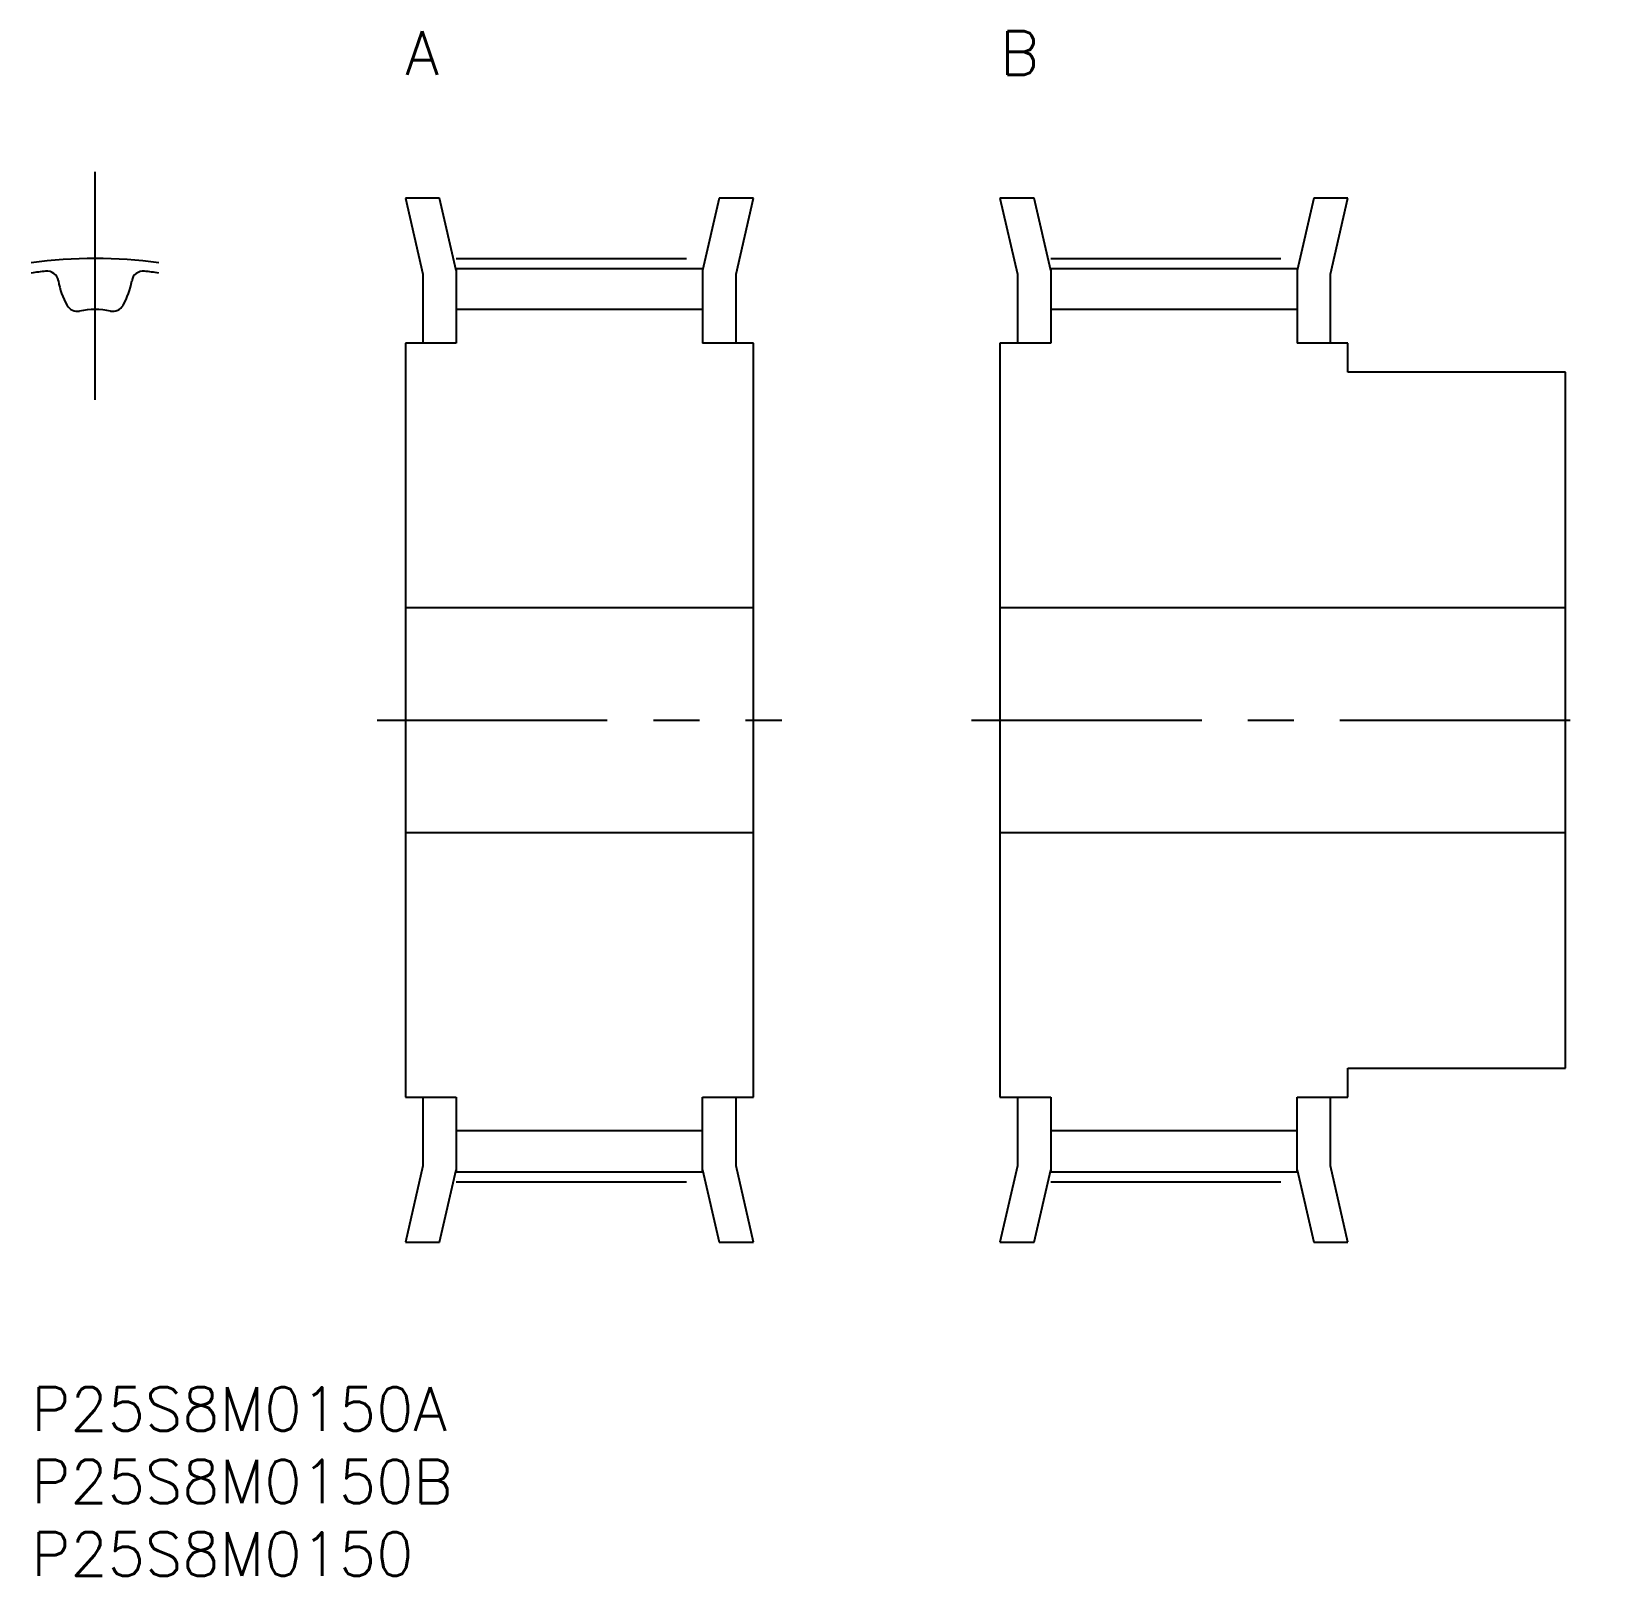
# Model space of a CAD drawing. Extents: x 0 to 108, y -13 to 94.
import ezdxf

# ---------------------------------------------------------------- set-up
doc = ezdxf.new("R2010")
doc.units = 0
doc.header["$LTSCALE"] = 0.5
doc.linetypes.add('CENTER', pattern=[50.8, 31.75, -6.35, 6.35, -6.35])
for name, color, linetype in [('MSM_CENTER', 1, 'CENTER'), ('MSM_CONTINUOUS', 7, 'CONTINUOUS'), ('MSM_PART_NUMBER', 7, 'CONTINUOUS')]:
    doc.layers.add(name, color=color, linetype=linetype)
doc.styles.get("Standard").update_dxf_attribs({"font": 'txt.shx', "height": 3, "bigfont": 'bigfont.shx'})

# ---------------------------------------------------------------- blocks, each defined once
blk = doc.blocks.new('*U31')
at = {"layer": 'MSM_PART_NUMBER'}
blk.add_text('P25S8M0150A', height=3, dxfattribs=at).set_placement((0, -3))
blk = doc.blocks.new('*U32')
at = {"layer": 'MSM_PART_NUMBER'}
blk.add_text('P25S8M0150B', height=3, dxfattribs=at).set_placement((0, -8))
blk = doc.blocks.new('*U33')
at = {"layer": 'MSM_PART_NUMBER'}
blk.add_text('P25S8M0150', height=3, dxfattribs=at).set_placement((0, -13))
blk = doc.blocks.new('*U34')
at = {"layer": 'MSM_PART_NUMBER'}
blk.add_text('A', height=3, dxfattribs=at).set_placement((25.8, 90.5))
blk = doc.blocks.new('*U35')
at = {"layer": 'MSM_PART_NUMBER'}
blk.add_text('B', height=3, dxfattribs=at).set_placement((66.8, 90.5))

msp = doc.modelspace()

# ---------------------------------------------------------------- linework, layer by layer
at = {"layer": 'MSM_CENTER'}
for p, q in [((4.4, 68.09), (4.4, 83.8)), ((29.3, 77.83), (46.3, 77.83)), ((70.3, 77.83), (87.3, 77.83)), ((23.85, 46), (51.75, 46)), ((64.85, 46), (107.75, 46)), ((29.3, 14.17), (46.3, 14.17)), ((70.3, 14.17), (87.3, 14.17))]:
    msp.add_line(p, q, dxfattribs=at)
msp.add_arc((4.4, 46), 31.83, 82.0554, 97.9446, dxfattribs=at)
at = {"layer": 'MSM_CONTINUOUS'}
for p, q in [((28.16, 82), (25.8, 82)), ((25.8, 82), (27, 76.74)), ((29.3, 77), (28.16, 82)), ((47.44, 82), (46.3, 77)), ((49.8, 82), (47.44, 82)), ((48.6, 76.74), (49.8, 82)), ((69.16, 82), (66.8, 82)), ((66.8, 82), (68, 76.74)), ((70.3, 77), (69.16, 82)), ((88.44, 82), (87.3, 77)), ((90.8, 82), (88.44, 82)), ((89.6, 76.74), (90.8, 82)), ((27, 76.74), (27, 72)), ((29.3, 77.14), (29.3, 72)), ((29.3, 77.14), (46.3, 77.14)), ((46.3, 77.14), (46.3, 72)), ((48.6, 72), (48.6, 76.74)), ((68, 76.74), (68, 72)), ((70.3, 77.14), (70.3, 72)), ((70.3, 77.14), (87.3, 77.14)), ((87.3, 77.14), (87.3, 72)), ((89.6, 72), (89.6, 76.74)), ((46.3, 74.32), (29.3, 74.32)), ((87.3, 74.32), (70.3, 74.32)), ((25.8, 72), (25.8, 20)), ((29.3, 72), (25.8, 72)), ((49.8, 72), (46.3, 72)), ((49.8, 20), (49.8, 72)), ((66.8, 72), (66.8, 20)), ((70.3, 72), (66.8, 72)), ((90.8, 72), (87.3, 72)), ((90.8, 70), (90.8, 72)), ((105.8, 70), (90.8, 70)), ((105.8, 22), (105.8, 70)), ((49.8, 53.75), (25.8, 53.75)), ((105.8, 53.75), (66.8, 53.75)), ((25.8, 38.25), (49.8, 38.25)), ((66.8, 38.25), (105.8, 38.25)), ((90.8, 20), (90.8, 22)), ((90.8, 22), (105.8, 22)), ((25.8, 20), (29.3, 20)), ((27, 20), (27, 15.26)), ((29.3, 20), (29.3, 14.86)), ((46.3, 14.86), (46.3, 20)), ((46.3, 20), (49.8, 20)), ((48.6, 15.26), (48.6, 20)), ((66.8, 20), (70.3, 20)), ((68, 20), (68, 15.26)), ((70.3, 20), (70.3, 14.86)), ((87.3, 14.86), (87.3, 20)), ((87.3, 20), (90.8, 20)), ((89.6, 15.26), (89.6, 20)), ((46.3, 17.68), (29.3, 17.68)), ((87.3, 17.68), (70.3, 17.68)), ((27, 15.26), (25.8, 10)), ((49.8, 10), (48.6, 15.26)), ((68, 15.26), (66.8, 10)), ((90.8, 10), (89.6, 15.26)), ((28.16, 10), (29.3, 15)), ((29.3, 14.86), (46.3, 14.86)), ((46.3, 15), (47.44, 10)), ((69.16, 10), (70.3, 15)), ((70.3, 14.86), (87.3, 14.86)), ((87.3, 15), (88.44, 10)), ((25.8, 10), (28.16, 10)), ((47.44, 10), (49.8, 10)), ((66.8, 10), (69.16, 10)), ((88.44, 10), (90.8, 10))]:
    msp.add_line(p, q, dxfattribs=at)
for centre, radius, start, end in [((4.4, 46), 31.14, 96.2795, 98.1205), ((1.08, 76.16), 0.8, 9.4204, 96.2795), ((7.72, 76.16), 0.8, 83.7205, 170.5796), ((4.4, 46), 31.14, 81.8795, 83.7205), ((7, 77.14), 5.2, 189.4204, 209.3753), ((1.8, 77.14), 5.2, 330.6247, 350.5796), ((3.17, 74.99), 0.8, 209.3753, 281.8712), ((5.63, 74.99), 0.8, 258.1288, 330.6247), ((4.4, 69.11), 5.2, 78.1288, 101.8712)]:
    msp.add_arc(centre, radius, start, end, dxfattribs=at)

# ---------------------------------------------------------------- block references
for name in ['*U34', '*U35', '*U31', '*U32', '*U33']:
    msp.add_blockref(name, (0, 0), dxfattribs=at)

doc.saveas('drawing.dxf')
